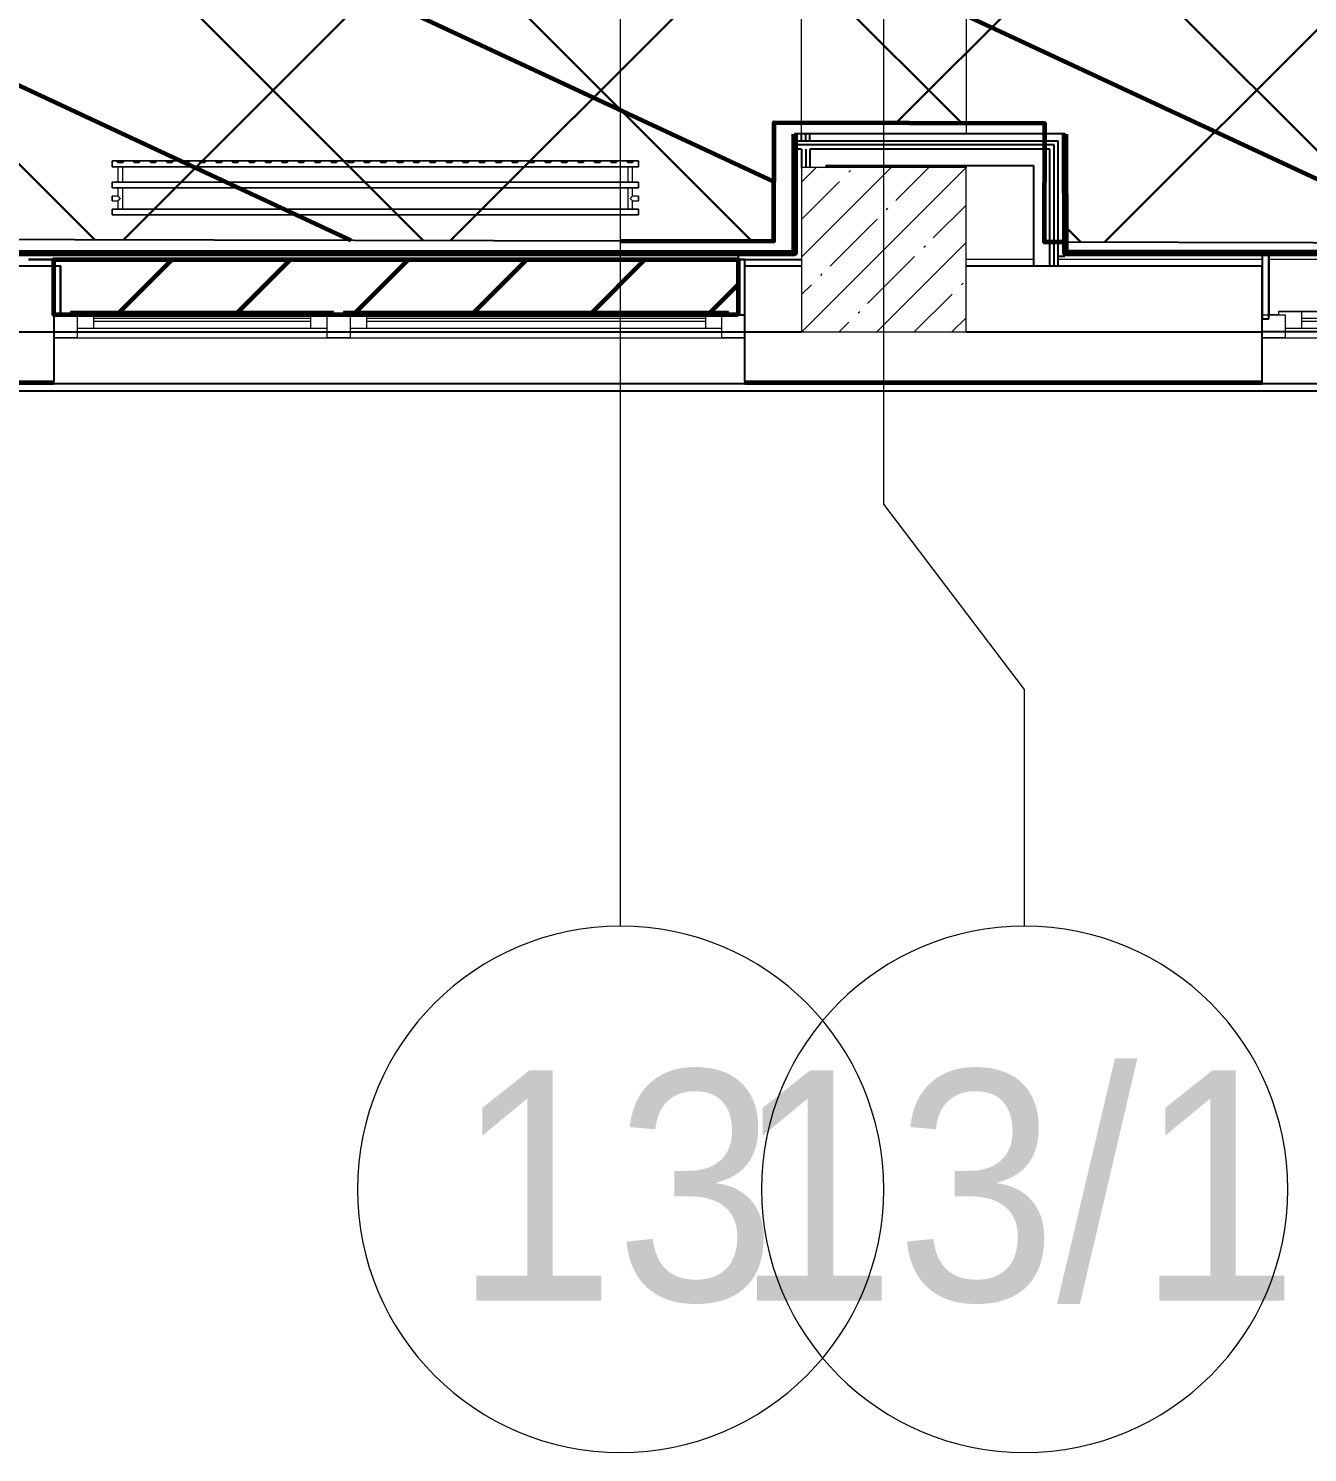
# Model space of a CAD drawing. Header units: millimetres. Extents: x -164500 to 426394, y -23753 to 102118.
# Drawn here: x 40625 to 44513, y -3642 to 686 of the extents above; entities that cross this region are included whole.
import ezdxf

# ---------------------------------------------------------------- set-up
doc = ezdxf.new("R2010")
doc.units = ezdxf.units.MM
for name, color, linetype, lineweight in [('0) шлифовка', 5, 'Continuous', 60), ('1.4) Плинтус ПЛ-4', 6, 'Continuous', 60), ('179 подоконники', 5, 'Continuous', 60), ('5.3) Л-7 Линолеум 4 вып', 230, 'Continuous', 30), ('7.7) Плинтус', 222, 'Continuous', 90), ('A-FLOR', 7, 'Continuous', 9), ('A-GLAZ', 7, 'Continuous', 9), ('A-GLAZ-1', 7, 'Continuous', 5), ('S-COLS-1', 7, 'Continuous', 5), ('Оси', 7, 'Continuous', 9), ('Оси-1', 7, 'Continuous', 20)]:
    doc.layers.add(name, color=color, linetype=linetype, lineweight=lineweight)
doc.layers.add('2) защита вин плитк', color=6, linetype='Continuous')
doc.layers.add('3.2.3) П-9', color=5, linetype='Continuous')
doc.layers.add('M-EQPM-1', color=7, linetype='Continuous', lineweight=9, true_color=0xb2b2b2)
doc.styles.add('Arial', font='arial.ttf', dxfattribs={"width": 0.9, "height": 700})

# ---------------------------------------------------------------- blocks, each defined once
blk = doc.blocks.new('BSC_Колонна _Прямоугольная - 500х500-V8-Объем проектирования 1 этажа')
at = {"layer": 'S-COLS-1'}
h = blk.add_hatch(dxfattribs=at)
h.set_pattern_fill('FP_12', color=256, style=0, pattern_type=2)
h.set_pattern_definition([(45, (-43160, -150), (-114.04925, 114.04925), []), (45, (-43045.95, -150), (-114.04925, 114.04925), [201.613, -40.323, 6.706, -33.617])])
h.paths.add_polyline_path([(250, -250), (250, 250), (-250, 250), (-250, -250)])
for p, q in [((250, 250), (-250, 250)), ((-250, 250), (-250, -250)), ((250, -250), (250, 250)), ((-250, -250), (250, -250))]:
    blk.add_line(p, q, dxfattribs=at)
blk = doc.blocks.new('120_Окно_СКБ_2Ст - 120_Окно_СКБ_2Ст 3100х2500 _мал_створка слева_-22446080-Объем проектирования 1 этажа')
at = {"layer": 'A-GLAZ'}
for p, q in [((-1550, -127), (-1550, -57)), ((-1550, -57), (-1480, -57)), ((-1480, -57), (-1480, -127)), ((650, -127), (650, -57)), ((650, -57), (720, -57)), ((720, -57), (720, -127)), ((1480, -127), (1480, -57)), ((1480, -57), (1550, -57)), ((1550, -57), (1550, -127)), ((-1480, -127), (-1550, -127)), ((-1480, -127), (-1500, -127)), ((-1500, -127), (-1500, -137)), ((650, -87), (-1480, -87)), ((-1480, -87), (-1480, -127)), ((-1430, -137), (-1430, -87)), ((600, -137), (600, -87)), ((650, -127), (650, -87)), ((720, -127), (650, -127)), ((670, -127), (650, -127)), ((670, -137), (670, -127)), ((720, -127), (700, -127)), ((700, -127), (700, -137)), ((1480, -87), (720, -87)), ((720, -87), (720, -127)), ((770, -137), (770, -87)), ((1430, -137), (1430, -87)), ((1480, -127), (1480, -87)), ((1550, -127), (1480, -127)), ((1500, -127), (1480, -127)), ((1500, -137), (1500, -127)), ((-1500, -137), (670, -137)), ((670, -137), (-1500, -137)), ((700, -137), (1500, -137)), ((1500, -137), (700, -137))]:
    blk.add_line(p, q, dxfattribs=at)
at = {"layer": 'A-GLAZ-1'}
for p, q in [((1550, -57), (-1550, -57)), ((-1530, -127), (-1500, -127)), ((-1430, -107), (600, -107)), ((600, -117), (-1430, -117)), ((670, -127), (700, -127)), ((770, -107), (1430, -107)), ((1430, -117), (770, -117)), ((1500, -127), (1530, -127))]:
    blk.add_line(p, q, dxfattribs=at)
blk = doc.blocks.new('120_Окно_СКБ_2Ст - 120_Окно_СКБ_2Ст 2100х2500 _мал створка справа_-V25-Объем проектирования 1 этажа')
at = {"layer": 'A-GLAZ'}
for p, q in [((-1050, -127), (-1050, -57)), ((-1050, -57), (-980, -57)), ((-980, -57), (-980, -127)), ((150, -127), (150, -57)), ((150, -57), (220, -57)), ((220, -57), (220, -127)), ((980, -127), (980, -57)), ((980, -57), (1050, -57)), ((1050, -57), (1050, -127)), ((-980, -127), (-1050, -127)), ((-980, -127), (-1000, -127)), ((-1000, -127), (-1000, -137)), ((150, -87), (-980, -87)), ((-980, -87), (-980, -127)), ((-930, -137), (-930, -87)), ((100, -137), (100, -87)), ((150, -127), (150, -87)), ((220, -127), (150, -127)), ((170, -127), (150, -127)), ((170, -137), (170, -127)), ((220, -127), (200, -127)), ((200, -127), (200, -137)), ((980, -87), (220, -87)), ((220, -87), (220, -127)), ((270, -137), (270, -87)), ((930, -137), (930, -87)), ((980, -127), (980, -87)), ((1050, -127), (980, -127)), ((1000, -127), (980, -127)), ((1000, -137), (1000, -127)), ((-1000, -137), (170, -137)), ((170, -137), (-1000, -137)), ((200, -137), (1000, -137)), ((1000, -137), (200, -137))]:
    blk.add_line(p, q, dxfattribs=at)
at = {"layer": 'A-GLAZ-1'}
for p, q in [((1050, -57), (-1050, -57)), ((-1030, -127), (-1000, -127)), ((-930, -107), (100, -107)), ((100, -117), (-930, -117)), ((170, -127), (200, -127)), ((270, -107), (930, -107)), ((930, -117), (270, -117)), ((1000, -127), (1030, -127))]:
    blk.add_line(p, q, dxfattribs=at)
blk = doc.blocks.new('radiator_prado_classic_z_tip_30_po exemplyaru - Classic Z Тип 30-500-V218-Объем проектирования 1 этажа')
at = {"layer": 'M-EQPM-1'}
for p, q in [((0, 228), (0, 210)), ((1600, 228), (0, 228)), ((0, 210), (0, 228)), ((0, 228), (12.5, 228)), ((12.5, 228), (37.5, 228)), ((37.5, 228), (12.5, 228)), ((12.5, 228), (37.5, 228)), ((12.5, 228), (17.5, 223)), ((12.5, 228), (17.5, 223)), ((32.5, 223), (17.5, 223)), ((17.5, 223), (32.5, 223)), ((32.5, 223), (37.5, 228)), ((37.5, 228), (32.5, 223)), ((37.5, 228), (62.5, 228)), ((62.5, 228), (87.5, 228)), ((87.5, 228), (62.5, 228)), ((62.5, 228), (87.5, 228)), ((62.5, 228), (67.5, 223)), ((62.5, 228), (67.5, 223)), ((82.5, 223), (67.5, 223)), ((67.5, 223), (82.5, 223)), ((82.5, 223), (87.5, 228)), ((87.5, 228), (82.5, 223)), ((87.5, 228), (112.5, 228)), ((112.5, 228), (137.5, 228)), ((137.5, 228), (112.5, 228)), ((112.5, 228), (137.5, 228)), ((112.5, 228), (117.5, 223)), ((112.5, 228), (117.5, 223)), ((132.5, 223), (117.5, 223)), ((117.5, 223), (132.5, 223)), ((132.5, 223), (137.5, 228)), ((137.5, 228), (132.5, 223)), ((137.5, 228), (162.5, 228)), ((162.5, 228), (187.5, 228)), ((187.5, 228), (162.5, 228)), ((162.5, 228), (187.5, 228)), ((162.5, 228), (167.5, 223)), ((162.5, 228), (167.5, 223)), ((182.5, 223), (167.5, 223)), ((167.5, 223), (182.5, 223)), ((182.5, 223), (187.5, 228)), ((187.5, 228), (182.5, 223)), ((187.5, 228), (212.5, 228)), ((212.5, 228), (237.5, 228)), ((237.5, 228), (212.5, 228)), ((212.5, 228), (237.5, 228)), ((212.5, 228), (217.5, 223)), ((212.5, 228), (217.5, 223)), ((232.5, 223), (217.5, 223)), ((217.5, 223), (232.5, 223)), ((232.5, 223), (237.5, 228)), ((237.5, 228), (232.5, 223)), ((237.5, 228), (262.5, 228)), ((262.5, 228), (287.5, 228)), ((287.5, 228), (262.5, 228)), ((262.5, 228), (287.5, 228)), ((262.5, 228), (267.5, 223)), ((262.5, 228), (267.5, 223)), ((282.5, 223), (267.5, 223)), ((267.5, 223), (282.5, 223)), ((282.5, 223), (287.5, 228)), ((287.5, 228), (282.5, 223)), ((287.5, 228), (312.5, 228)), ((312.5, 228), (337.5, 228)), ((337.5, 228), (312.5, 228)), ((312.5, 228), (337.5, 228)), ((312.5, 228), (317.5, 223)), ((312.5, 228), (317.5, 223)), ((332.5, 223), (317.5, 223)), ((317.5, 223), (332.5, 223)), ((332.5, 223), (337.5, 228)), ((337.5, 228), (332.5, 223)), ((337.5, 228), (362.5, 228)), ((362.5, 228), (387.5, 228)), ((387.5, 228), (362.5, 228)), ((362.5, 228), (387.5, 228)), ((362.5, 228), (367.5, 223)), ((362.5, 228), (367.5, 223)), ((382.5, 223), (367.5, 223)), ((367.5, 223), (382.5, 223)), ((382.5, 223), (387.5, 228)), ((387.5, 228), (382.5, 223)), ((387.5, 228), (412.5, 228)), ((412.5, 228), (437.5, 228)), ((437.5, 228), (412.5, 228)), ((412.5, 228), (437.5, 228)), ((412.5, 228), (417.5, 223)), ((412.5, 228), (417.5, 223)), ((432.5, 223), (417.5, 223)), ((417.5, 223), (432.5, 223)), ((432.5, 223), (437.5, 228)), ((437.5, 228), (432.5, 223)), ((437.5, 228), (462.5, 228)), ((462.5, 228), (487.5, 228)), ((487.5, 228), (462.5, 228)), ((462.5, 228), (487.5, 228)), ((462.5, 228), (467.5, 223)), ((462.5, 228), (467.5, 223)), ((482.5, 223), (467.5, 223)), ((467.5, 223), (482.5, 223)), ((482.5, 223), (487.5, 228)), ((487.5, 228), (482.5, 223)), ((487.5, 228), (512.5, 228)), ((512.5, 228), (537.5, 228)), ((537.5, 228), (512.5, 228)), ((512.5, 228), (537.5, 228)), ((512.5, 228), (517.5, 223)), ((512.5, 228), (517.5, 223)), ((532.5, 223), (517.5, 223)), ((517.5, 223), (532.5, 223)), ((532.5, 223), (537.5, 228)), ((537.5, 228), (532.5, 223)), ((537.5, 228), (562.5, 228)), ((562.5, 228), (587.5, 228)), ((587.5, 228), (562.5, 228)), ((562.5, 228), (587.5, 228)), ((562.5, 228), (567.5, 223)), ((562.5, 228), (567.5, 223)), ((582.5, 223), (567.5, 223)), ((567.5, 223), (582.5, 223)), ((582.5, 223), (587.5, 228)), ((587.5, 228), (582.5, 223)), ((587.5, 228), (612.5, 228)), ((612.5, 228), (637.5, 228)), ((637.5, 228), (612.5, 228)), ((612.5, 228), (637.5, 228)), ((612.5, 228), (617.5, 223)), ((612.5, 228), (617.5, 223)), ((632.5, 223), (617.5, 223)), ((617.5, 223), (632.5, 223)), ((632.5, 223), (637.5, 228)), ((637.5, 228), (632.5, 223)), ((637.5, 228), (662.5, 228)), ((662.5, 228), (687.5, 228)), ((687.5, 228), (662.5, 228)), ((662.5, 228), (687.5, 228)), ((662.5, 228), (667.5, 223)), ((662.5, 228), (667.5, 223)), ((682.5, 223), (667.5, 223)), ((667.5, 223), (682.5, 223)), ((682.5, 223), (687.5, 228)), ((687.5, 228), (682.5, 223)), ((687.5, 228), (712.5, 228)), ((712.5, 228), (737.5, 228)), ((737.5, 228), (712.5, 228)), ((712.5, 228), (737.5, 228)), ((712.5, 228), (717.5, 223)), ((712.5, 228), (717.5, 223)), ((732.5, 223), (717.5, 223)), ((717.5, 223), (732.5, 223)), ((732.5, 223), (737.5, 228)), ((737.5, 228), (732.5, 223)), ((737.5, 228), (762.5, 228)), ((762.5, 228), (787.5, 228)), ((787.5, 228), (762.5, 228)), ((762.5, 228), (787.5, 228)), ((762.5, 228), (767.5, 223)), ((762.5, 228), (767.5, 223)), ((782.5, 223), (767.5, 223)), ((767.5, 223), (782.5, 223)), ((782.5, 223), (787.5, 228)), ((787.5, 228), (782.5, 223)), ((787.5, 228), (812.5, 228)), ((812.5, 228), (837.5, 228)), ((837.5, 228), (812.5, 228)), ((812.5, 228), (837.5, 228)), ((812.5, 228), (817.5, 223)), ((812.5, 228), (817.5, 223)), ((832.5, 223), (817.5, 223)), ((817.5, 223), (832.5, 223)), ((832.5, 223), (837.5, 228)), ((837.5, 228), (832.5, 223)), ((837.5, 228), (862.5, 228)), ((862.5, 228), (887.5, 228)), ((887.5, 228), (862.5, 228)), ((862.5, 228), (887.5, 228)), ((862.5, 228), (867.5, 223)), ((862.5, 228), (867.5, 223)), ((882.5, 223), (867.5, 223)), ((867.5, 223), (882.5, 223)), ((882.5, 223), (887.5, 228)), ((887.5, 228), (882.5, 223)), ((887.5, 228), (912.5, 228)), ((912.5, 228), (937.5, 228)), ((937.5, 228), (912.5, 228)), ((912.5, 228), (937.5, 228)), ((912.5, 228), (917.5, 223)), ((912.5, 228), (917.5, 223)), ((932.5, 223), (917.5, 223)), ((917.5, 223), (932.5, 223)), ((932.5, 223), (937.5, 228)), ((937.5, 228), (932.5, 223)), ((937.5, 228), (962.5, 228)), ((962.5, 228), (987.5, 228)), ((987.5, 228), (962.5, 228)), ((962.5, 228), (987.5, 228)), ((962.5, 228), (967.5, 223)), ((962.5, 228), (967.5, 223)), ((982.5, 223), (967.5, 223)), ((967.5, 223), (982.5, 223)), ((982.5, 223), (987.5, 228)), ((987.5, 228), (982.5, 223)), ((987.5, 228), (1012.5, 228)), ((1012.5, 228), (1037.5, 228)), ((1037.5, 228), (1012.5, 228)), ((1012.5, 228), (1037.5, 228)), ((1012.5, 228), (1017.5, 223)), ((1012.5, 228), (1017.5, 223)), ((1032.5, 223), (1017.5, 223)), ((1017.5, 223), (1032.5, 223)), ((1032.5, 223), (1037.5, 228)), ((1037.5, 228), (1032.5, 223)), ((1037.5, 228), (1062.5, 228)), ((1062.5, 228), (1087.5, 228)), ((1087.5, 228), (1062.5, 228)), ((1062.5, 228), (1087.5, 228)), ((1062.5, 228), (1067.5, 223)), ((1062.5, 228), (1067.5, 223)), ((1082.5, 223), (1067.5, 223)), ((1067.5, 223), (1082.5, 223)), ((1082.5, 223), (1087.5, 228)), ((1087.5, 228), (1082.5, 223)), ((1087.5, 228), (1112.5, 228)), ((1112.5, 228), (1137.5, 228)), ((1137.5, 228), (1112.5, 228)), ((1112.5, 228), (1137.5, 228)), ((1112.5, 228), (1117.5, 223)), ((1112.5, 228), (1117.5, 223)), ((1132.5, 223), (1117.5, 223)), ((1117.5, 223), (1132.5, 223)), ((1132.5, 223), (1137.5, 228)), ((1137.5, 228), (1132.5, 223)), ((1137.5, 228), (1162.5, 228)), ((1162.5, 228), (1187.5, 228)), ((1187.5, 228), (1162.5, 228)), ((1162.5, 228), (1187.5, 228)), ((1162.5, 228), (1167.5, 223)), ((1162.5, 228), (1167.5, 223)), ((1182.5, 223), (1167.5, 223)), ((1167.5, 223), (1182.5, 223)), ((1182.5, 223), (1187.5, 228)), ((1187.5, 228), (1182.5, 223)), ((1187.5, 228), (1212.5, 228)), ((1212.5, 228), (1237.5, 228)), ((1237.5, 228), (1212.5, 228)), ((1212.5, 228), (1237.5, 228)), ((1212.5, 228), (1217.5, 223)), ((1212.5, 228), (1217.5, 223)), ((1232.5, 223), (1217.5, 223)), ((1217.5, 223), (1232.5, 223)), ((1232.5, 223), (1237.5, 228)), ((1237.5, 228), (1232.5, 223)), ((1237.5, 228), (1262.5, 228)), ((1262.5, 228), (1287.5, 228)), ((1287.5, 228), (1262.5, 228)), ((1262.5, 228), (1287.5, 228)), ((1262.5, 228), (1267.5, 223)), ((1262.5, 228), (1267.5, 223)), ((1282.5, 223), (1267.5, 223)), ((1267.5, 223), (1282.5, 223)), ((1282.5, 223), (1287.5, 228)), ((1287.5, 228), (1282.5, 223)), ((1287.5, 228), (1312.5, 228)), ((1312.5, 228), (1337.5, 228)), ((1337.5, 228), (1312.5, 228)), ((1312.5, 228), (1337.5, 228)), ((1312.5, 228), (1317.5, 223)), ((1312.5, 228), (1317.5, 223)), ((1332.5, 223), (1317.5, 223)), ((1317.5, 223), (1332.5, 223)), ((1332.5, 223), (1337.5, 228)), ((1337.5, 228), (1332.5, 223)), ((1337.5, 228), (1362.5, 228)), ((1362.5, 228), (1387.5, 228)), ((1387.5, 228), (1362.5, 228)), ((1362.5, 228), (1387.5, 228)), ((1362.5, 228), (1367.5, 223)), ((1362.5, 228), (1367.5, 223)), ((1382.5, 223), (1367.5, 223)), ((1367.5, 223), (1382.5, 223)), ((1382.5, 223), (1387.5, 228)), ((1387.5, 228), (1382.5, 223)), ((1387.5, 228), (1412.5, 228)), ((1437.5, 228), (1412.5, 228)), ((1412.5, 228), (1437.5, 228)), ((1412.5, 228), (1417.5, 223)), ((1412.5, 228), (1417.5, 223)), ((1413.9, 228), (1437.5, 228)), ((1432.5, 223), (1417.5, 223)), ((1417.5, 223), (1432.5, 223)), ((1432.5, 223), (1437.5, 228)), ((1437.5, 228), (1432.5, 223)), ((1437.5, 228), (1462.5, 228)), ((1462.5, 228), (1487.5, 228)), ((1487.5, 228), (1462.5, 228)), ((1462.5, 228), (1487.5, 228)), ((1462.5, 228), (1467.5, 223)), ((1462.5, 228), (1467.5, 223)), ((1482.5, 223), (1467.5, 223)), ((1467.5, 223), (1482.5, 223)), ((1482.5, 223), (1487.5, 228)), ((1487.5, 228), (1482.5, 223)), ((1487.5, 228), (1512.5, 228)), ((1512.5, 228), (1537.5, 228)), ((1537.5, 228), (1512.5, 228)), ((1512.5, 228), (1537.5, 228)), ((1512.5, 228), (1517.5, 223)), ((1512.5, 228), (1517.5, 223)), ((1532.5, 223), (1517.5, 223)), ((1517.5, 223), (1532.5, 223)), ((1532.5, 223), (1537.5, 228)), ((1537.5, 228), (1532.5, 223)), ((1537.5, 228), (1562.5, 228)), ((1562.5, 228), (1587.5, 228)), ((1587.5, 228), (1562.5, 228)), ((1562.5, 228), (1587.5, 228)), ((1562.5, 228), (1567.5, 223)), ((1562.5, 228), (1567.5, 223)), ((1582.5, 223), (1567.5, 223)), ((1567.5, 223), (1582.5, 223)), ((1582.5, 223), (1587.5, 228)), ((1587.5, 228), (1582.5, 223)), ((1587.5, 228), (1600, 228)), ((1600, 210), (1600, 228)), ((1600, 228), (1600, 210)), ((0, 210), (1600, 210)), ((17.8, 210), (0, 210)), ((17.5, 210), (17.5, 164)), ((17.5, 210), (17.5, 164)), ((17.8, 210), (17.5, 210)), ((17.5, 210), (17.8, 210)), ((17.8, 210), (17.5, 210)), ((17.5, 210), (32.5, 210)), ((32.2, 210), (17.8, 210)), ((17.8, 210), (32.2, 210)), ((32.2, 210), (17.8, 210)), ((32.5, 210), (32.2, 210)), ((32.2, 210), (32.5, 210)), ((32.5, 210), (32.2, 210)), ((1567.8, 210), (32.2, 210)), ((32.5, 164), (32.5, 210)), ((32.5, 164), (32.5, 210)), ((1567.5, 210), (1567.5, 164)), ((1567.5, 210), (1567.5, 164)), ((1567.8, 210), (1567.5, 210)), ((1567.5, 210), (1582.5, 210)), ((1567.8, 210), (1567.5, 210)), ((1567.5, 210), (1567.8, 210)), ((1582.2, 210), (1567.8, 210)), ((1582.2, 210), (1567.8, 210)), ((1567.8, 210), (1582.2, 210)), ((1582.5, 210), (1582.2, 210)), ((1582.5, 210), (1582.2, 210)), ((1582.2, 210), (1582.5, 210)), ((1600, 210), (1582.2, 210)), ((1582.5, 164), (1582.5, 210)), ((1582.5, 164), (1582.5, 210)), ((1600, 164), (0, 164)), ((0, 164), (0, 146)), ((0, 146), (0, 164)), ((0, 164), (17.8, 164)), ((0, 146), (1600, 146)), ((18.5, 146), (0, 146)), ((17.8, 164), (17.5, 164)), ((17.5, 164), (17.8, 164)), ((17.8, 164), (17.5, 164)), ((17.5, 164), (32.5, 164)), ((17.5, 146), (17.5, 121.5)), ((17.5, 146), (17.5, 121.5)), ((17.5, 146), (18.5, 146)), ((18.5, 146), (17.5, 146)), ((17.5, 146), (18.5, 146)), ((32.5, 146), (17.5, 146)), ((32.2, 164), (17.8, 164)), ((17.8, 164), (32.2, 164)), ((32.2, 164), (17.8, 164)), ((18.5, 146), (32.2, 146)), ((32.2, 146), (18.5, 146)), ((18.5, 146), (32.2, 146)), ((32.5, 164), (32.2, 164)), ((32.2, 164), (32.5, 164)), ((32.5, 164), (32.2, 164)), ((32.2, 164), (1567.8, 164)), ((32.2, 146), (32.5, 146)), ((32.5, 146), (32.2, 146)), ((32.2, 146), (32.5, 146)), ((1567.8, 146), (32.2, 146)), ((32.5, 82), (32.5, 146)), ((32.5, 82), (32.5, 146)), ((1567.8, 164), (1567.5, 164)), ((1567.5, 164), (1582.5, 164)), ((1567.8, 164), (1567.5, 164)), ((1567.5, 164), (1567.8, 164)), ((1567.5, 146), (1567.5, 82)), ((1567.5, 146), (1567.5, 82)), ((1567.5, 146), (1567.8, 146)), ((1582.5, 146), (1567.5, 146)), ((1567.5, 146), (1567.8, 146)), ((1567.8, 146), (1567.5, 146)), ((1582.2, 164), (1567.8, 164)), ((1582.2, 164), (1567.8, 164)), ((1567.8, 164), (1582.2, 164)), ((1567.8, 146), (1581.5, 146)), ((1567.8, 146), (1581.5, 146)), ((1581.5, 146), (1567.8, 146)), ((1581.5, 146), (1582.5, 146)), ((1581.5, 146), (1582.5, 146)), ((1582.5, 146), (1581.5, 146)), ((1600, 146), (1581.5, 146)), ((1582.5, 164), (1582.2, 164)), ((1582.5, 164), (1582.2, 164)), ((1582.2, 164), (1582.5, 164)), ((1582.2, 164), (1600, 164)), ((1582.5, 121.5), (1582.5, 146)), ((1582.5, 121.5), (1582.5, 146)), ((1600, 146), (1600, 164)), ((1600, 164), (1600, 146)), ((17.5, 121.5), (0, 121.5)), ((17.5, 121.5), (0, 121.5)), ((0, 121.5), (0, 120.5)), ((0, 106.5), (0, 121.5)), ((0, 120.5), (0, 107.5)), ((0, 120.5), (0, 119.3)), ((0, 114), (0, 120.5)), ((0, 120.5), (0, 120.5)), ((0, 119.3), (0, 117.8)), ((0, 117.8), (0, 114)), ((0, 114), (0, 110.3)), ((0, 107.5), (0, 114)), ((0, 110.3), (0, 108.7)), ((0, 108.7), (0, 107.5)), ((0, 107.5), (0, 106.5)), ((0, 107.5), (0, 107.5)), ((0, 106.5), (17.5, 106.5)), ((0, 106.5), (17.5, 106.5)), ((17.5, 106.5), (17.5, 82)), ((17.5, 106.5), (17.5, 82)), ((1600, 121.5), (1582.5, 121.5)), ((1600, 121.5), (1582.5, 121.5)), ((1582.5, 82), (1582.5, 106.5)), ((1582.5, 106.5), (1600, 106.5)), ((1582.5, 82), (1582.5, 106.5)), ((1582.5, 106.5), (1600, 106.5)), ((1600, 121.5), (1600, 106.5)), ((1600, 120.5), (1600, 121.5)), ((1600, 121.5), (1600, 120.5)), ((1600, 120.5), (1600, 121.5)), ((1600, 107.5), (1600, 120.5)), ((1600, 120.5), (1600, 107.5)), ((1600, 107.5), (1600, 120.5)), ((1600, 106.5), (1600, 107.5)), ((1600, 107.5), (1600, 106.5)), ((1600, 106.5), (1600, 107.5)), ((1600, 82), (0, 82)), ((0, 82), (0, 64)), ((0, 64), (0, 82)), ((0, 82), (18.5, 82)), ((1600, 64), (0, 64)), ((0, 64), (1600, 64)), ((18.5, 82), (17.5, 82)), ((17.5, 82), (18.5, 82)), ((18.5, 82), (17.5, 82)), ((17.5, 82), (32.5, 82)), ((32.2, 82), (18.5, 82)), ((18.5, 82), (32.2, 82)), ((32.2, 82), (18.5, 82)), ((32.5, 82), (32.2, 82)), ((32.2, 82), (32.5, 82)), ((32.5, 82), (32.2, 82)), ((32.2, 82), (1567.8, 82)), ((1567.8, 82), (1567.5, 82)), ((1567.5, 82), (1582.5, 82)), ((1567.8, 82), (1567.5, 82)), ((1567.5, 82), (1567.8, 82)), ((1581.5, 82), (1567.8, 82)), ((1581.5, 82), (1567.8, 82)), ((1567.8, 82), (1581.5, 82)), ((1582.5, 82), (1581.5, 82)), ((1582.5, 82), (1581.5, 82)), ((1581.5, 82), (1582.5, 82)), ((1581.5, 82), (1600, 82)), ((1600, 64), (1600, 82)), ((1600, 82), (1600, 64))]:
    blk.add_line(p, q, dxfattribs=at)
for points, knots in [([(18.5, 120.5), (18.4, 120.6), (18.3, 120.7), (18.1, 120.9), (17.9, 121.1), (17.8, 121.2), (17.7, 121.3), (17.5, 121.5), (17.5, 121.5), (17.5, 121.5)], [0.7142857, 0.7142857, 0.7142857, 0.7142857, 0.75, 0.7857143, 0.8214286, 0.8571429, 0.8928571, 0.9285714, 1, 1, 1, 1]), ([(17.5, 121.5), (17.5, 121.5), (17.5, 121.5), (17.7, 121.3), (17.8, 121.2), (17.9, 121.1), (18.1, 120.9), (18.3, 120.7), (18.4, 120.6), (18.5, 120.5)], [0, 0, 0, 0, 0.0714286, 0.1071429, 0.1428571, 0.1785714, 0.2142857, 0.25, 0.2857143, 0.2857143, 0.2857143, 0.2857143]), ([(17.5, 121.5), (17.5, 121.5), (17.5, 121.5), (17.7, 121.3), (17.8, 121.2), (17.9, 121.1), (18.1, 120.9), (18.3, 120.7), (18.4, 120.6), (18.5, 120.5)], [0, 0, 0, 0, 0.0714286, 0.1071429, 0.1428571, 0.1785714, 0.2142857, 0.25, 0.2857143, 0.2857143, 0.2857143, 0.2857143]), ([(25, 114), (24.5, 114.5), (23.6, 115.4), (22.4, 116.6), (21.6, 117.4), (21.1, 117.9), (20.8, 118.2), (20.5, 118.5), (20.2, 118.8), (19.8, 119.1), (19.6, 119.4), (19.3, 119.7), (19, 120), (18.7, 120.3), (18.5, 120.5), (18.3, 120.7), (18.1, 120.9), (17.9, 121.1), (17.8, 121.2), (17.7, 121.3), (17.5, 121.5), (17.5, 121.5), (17.5, 121.5)], [0, 0, 0, 0, 0.142857, 0.285714, 0.357143, 0.392857, 0.428571, 0.464286, 0.5, 0.535714, 0.571429, 0.607143, 0.642857, 0.678571, 0.714286, 0.75, 0.785714, 0.821429, 0.857143, 0.892857, 0.928571, 1, 1, 1, 1]), ([(17.5, 106.5), (17.5, 106.5), (17.5, 106.5), (17.7, 106.7), (17.8, 106.8), (17.9, 106.9), (18.1, 107.1), (18.3, 107.3), (18.5, 107.5), (18.7, 107.7), (19, 108), (19.3, 108.3), (19.6, 108.6), (19.8, 108.9), (20.3, 109.3), (20.7, 109.7), (21.1, 110.1), (21.6, 110.6), (22.4, 111.4), (23.6, 112.6), (24.5, 113.5), (25, 114)], [0, 0, 0, 0, 0.071429, 0.107143, 0.142857, 0.178571, 0.214286, 0.25, 0.285714, 0.321429, 0.357143, 0.392857, 0.428571, 0.464286, 0.5, 0.571429, 0.607143, 0.642857, 0.714286, 0.857143, 1, 1, 1, 1]), ([(17.5, 106.5), (17.5, 106.5), (17.5, 106.5), (17.7, 106.7), (17.8, 106.8), (17.9, 106.9), (18.1, 107.1), (18.3, 107.3), (18.4, 107.4), (18.5, 107.5)], [0, 0, 0, 0, 0.0714286, 0.1071429, 0.1428571, 0.1785714, 0.2142857, 0.25, 0.2857143, 0.2857143, 0.2857143, 0.2857143]), ([(18.5, 107.5), (18.4, 107.4), (18.3, 107.3), (18.1, 107.1), (17.9, 106.9), (17.8, 106.8), (17.7, 106.7), (17.5, 106.5), (17.5, 106.5), (17.5, 106.5)], [0.7142857, 0.7142857, 0.7142857, 0.7142857, 0.75, 0.7857143, 0.8214286, 0.8571429, 0.8928571, 0.9285714, 1, 1, 1, 1]), ([(18.5, 107.5), (18.4, 107.4), (18.3, 107.3), (18.1, 107.1), (17.9, 106.9), (17.8, 106.8), (17.7, 106.7), (17.5, 106.5), (17.5, 106.5), (17.5, 106.5)], [0.7142857, 0.7142857, 0.7142857, 0.7142857, 0.75, 0.7857143, 0.8214286, 0.8571429, 0.8928571, 0.9285714, 1, 1, 1, 1]), ([(22.1, 116.9), (21.9, 117.1), (21.6, 117.4), (21.1, 117.9), (20.8, 118.2), (20.5, 118.5), (20.2, 118.8), (19.9, 119.2), (19.7, 119.3), (19.6, 119.4)], [0.2857143, 0.2857143, 0.2857143, 0.2857143, 0.3571429, 0.3928571, 0.4285714, 0.4642857, 0.5, 0.5357143, 0.5714286, 0.5714286, 0.5714286, 0.5714286]), ([(19.6, 119.4), (19.7, 119.3), (19.9, 119.2), (20.3, 118.7), (20.7, 118.3), (21.1, 117.9), (21.6, 117.4), (21.9, 117.1), (22.1, 116.9)], [0.4285714, 0.4285714, 0.4285714, 0.4285714, 0.4642857, 0.5, 0.5714286, 0.6071429, 0.6428571, 0.7142857, 0.7142857, 0.7142857, 0.7142857]), ([(19.6, 119.4), (19.7, 119.3), (19.8, 119.1), (20.3, 118.7), (20.7, 118.3), (21.1, 117.9), (21.6, 117.4), (21.9, 117.1), (22.1, 116.9)], [0.4285714, 0.4285714, 0.4285714, 0.4285714, 0.4642857, 0.5, 0.5714286, 0.6071429, 0.6428571, 0.7142857, 0.7142857, 0.7142857, 0.7142857]), ([(19.6, 108.6), (19.7, 108.7), (19.9, 108.8), (20.3, 109.3), (20.7, 109.7), (21.1, 110.1), (21.6, 110.6), (21.9, 110.9), (22.1, 111.1)], [0.4285714, 0.4285714, 0.4285714, 0.4285714, 0.4642857, 0.5, 0.5714286, 0.6071429, 0.6428571, 0.7142857, 0.7142857, 0.7142857, 0.7142857]), ([(22.1, 111.1), (21.9, 110.9), (21.6, 110.6), (21.1, 110.1), (20.8, 109.8), (20.5, 109.5), (20.2, 109.2), (19.9, 108.8), (19.7, 108.7), (19.6, 108.6)], [0.2857143, 0.2857143, 0.2857143, 0.2857143, 0.3571429, 0.3928571, 0.4285714, 0.4642857, 0.5, 0.5357143, 0.5714286, 0.5714286, 0.5714286, 0.5714286]), ([(22.1, 111.1), (21.9, 110.9), (21.6, 110.6), (21.1, 110.1), (20.8, 109.8), (20.5, 109.5), (20.2, 109.2), (19.8, 108.9), (19.7, 108.7), (19.6, 108.6)], [0.2857143, 0.2857143, 0.2857143, 0.2857143, 0.3571429, 0.3928571, 0.4285714, 0.4642857, 0.5, 0.5357143, 0.5714286, 0.5714286, 0.5714286, 0.5714286]), ([(1575, 114), (1575.5, 114.5), (1576.4, 115.4), (1577.6, 116.6), (1578.4, 117.4), (1578.9, 117.9), (1579.2, 118.2), (1579.5, 118.5), (1579.8, 118.8), (1580.1, 119.2), (1580.4, 119.4), (1580.7, 119.7), (1581, 120), (1581.3, 120.3), (1581.5, 120.5), (1581.7, 120.7), (1581.9, 120.9), (1582.1, 121.1), (1582.2, 121.2), (1582.3, 121.3), (1582.5, 121.5), (1582.5, 121.5), (1582.5, 121.5)], [0, 0, 0, 0, 0.142857, 0.285714, 0.357143, 0.392857, 0.428571, 0.464286, 0.5, 0.535714, 0.571429, 0.607143, 0.642857, 0.678571, 0.714286, 0.75, 0.785714, 0.821429, 0.857143, 0.892857, 0.928571, 1, 1, 1, 1]), ([(1582.5, 106.5), (1582.5, 106.5), (1582.5, 106.5), (1582.3, 106.7), (1582.2, 106.8), (1582.1, 106.9), (1581.9, 107.1), (1581.7, 107.3), (1581.5, 107.5), (1581.3, 107.7), (1581, 108), (1580.7, 108.3), (1580.4, 108.6), (1580.1, 108.8), (1579.7, 109.3), (1579.3, 109.7), (1578.9, 110.1), (1578.4, 110.6), (1577.6, 111.4), (1576.4, 112.6), (1575.5, 113.5), (1575, 114)], [0, 0, 0, 0, 0.071429, 0.107143, 0.142857, 0.178571, 0.214286, 0.25, 0.285714, 0.321429, 0.357143, 0.392857, 0.428571, 0.464286, 0.5, 0.571429, 0.607143, 0.642857, 0.714286, 0.857143, 1, 1, 1, 1]), ([(1580.4, 119.4), (1580.3, 119.3), (1580.1, 119.2), (1579.7, 118.7), (1579.3, 118.3), (1578.9, 117.9), (1578.4, 117.4), (1578.1, 117.1), (1577.9, 116.9)], [0.4285714, 0.4285714, 0.4285714, 0.4285714, 0.4642857, 0.5, 0.5714286, 0.6071429, 0.6428571, 0.7142857, 0.7142857, 0.7142857, 0.7142857]), ([(1580.4, 119.4), (1580.3, 119.3), (1580.1, 119.2), (1579.7, 118.7), (1579.3, 118.3), (1578.9, 117.9), (1578.4, 117.4), (1578.1, 117.1), (1577.9, 116.9)], [0.4285714, 0.4285714, 0.4285714, 0.4285714, 0.4642857, 0.5, 0.5714286, 0.6071429, 0.6428571, 0.7142857, 0.7142857, 0.7142857, 0.7142857]), ([(1577.9, 116.9), (1578.1, 117.1), (1578.4, 117.4), (1578.9, 117.9), (1579.2, 118.2), (1579.5, 118.5), (1579.8, 118.8), (1580.1, 119.2), (1580.3, 119.3), (1580.4, 119.4)], [0.2857143, 0.2857143, 0.2857143, 0.2857143, 0.3571429, 0.3928571, 0.4285714, 0.4642857, 0.5, 0.5357143, 0.5714286, 0.5714286, 0.5714286, 0.5714286]), ([(1577.9, 111.1), (1578.1, 110.9), (1578.4, 110.6), (1578.9, 110.1), (1579.2, 109.8), (1579.5, 109.5), (1579.8, 109.2), (1580.1, 108.8), (1580.3, 108.7), (1580.4, 108.6)], [0.2857143, 0.2857143, 0.2857143, 0.2857143, 0.3571429, 0.3928571, 0.4285714, 0.4642857, 0.5, 0.5357143, 0.5714286, 0.5714286, 0.5714286, 0.5714286]), ([(1577.9, 111.1), (1578.1, 110.9), (1578.4, 110.6), (1578.9, 110.1), (1579.2, 109.8), (1579.5, 109.5), (1579.8, 109.2), (1580.1, 108.8), (1580.3, 108.7), (1580.4, 108.6)], [0.2857143, 0.2857143, 0.2857143, 0.2857143, 0.3571429, 0.3928571, 0.4285714, 0.4642857, 0.5, 0.5357143, 0.5714286, 0.5714286, 0.5714286, 0.5714286]), ([(1580.4, 108.6), (1580.3, 108.7), (1580.1, 108.8), (1579.7, 109.3), (1579.3, 109.7), (1578.9, 110.1), (1578.4, 110.6), (1578.1, 110.9), (1577.9, 111.1)], [0.4285714, 0.4285714, 0.4285714, 0.4285714, 0.4642857, 0.5, 0.5714286, 0.6071429, 0.6428571, 0.7142857, 0.7142857, 0.7142857, 0.7142857]), ([(1582.5, 121.5), (1582.5, 121.5), (1582.5, 121.5), (1582.3, 121.3), (1582.2, 121.2), (1582.1, 121.1), (1581.9, 120.9), (1581.7, 120.7), (1581.6, 120.6), (1581.5, 120.5)], [0, 0, 0, 0, 0.0714286, 0.1071429, 0.1428571, 0.1785714, 0.2142857, 0.25, 0.2857143, 0.2857143, 0.2857143, 0.2857143]), ([(1582.5, 121.5), (1582.5, 121.5), (1582.5, 121.5), (1582.3, 121.3), (1582.2, 121.2), (1582.1, 121.1), (1581.9, 120.9), (1581.7, 120.7), (1581.6, 120.6), (1581.5, 120.5)], [0, 0, 0, 0, 0.0714286, 0.1071429, 0.1428571, 0.1785714, 0.2142857, 0.25, 0.2857143, 0.2857143, 0.2857143, 0.2857143]), ([(1581.5, 120.5), (1581.6, 120.6), (1581.7, 120.7), (1581.9, 120.9), (1582.1, 121.1), (1582.2, 121.2), (1582.3, 121.3), (1582.5, 121.5), (1582.5, 121.5), (1582.5, 121.5)], [0.7142857, 0.7142857, 0.7142857, 0.7142857, 0.75, 0.7857143, 0.8214286, 0.8571429, 0.8928571, 0.9285714, 1, 1, 1, 1]), ([(1581.5, 107.5), (1581.6, 107.4), (1581.7, 107.3), (1581.9, 107.1), (1582.1, 106.9), (1582.2, 106.8), (1582.3, 106.7), (1582.5, 106.5), (1582.5, 106.5), (1582.5, 106.5)], [0.7142857, 0.7142857, 0.7142857, 0.7142857, 0.75, 0.7857143, 0.8214286, 0.8571429, 0.8928571, 0.9285714, 1, 1, 1, 1]), ([(1581.5, 107.5), (1581.6, 107.4), (1581.7, 107.3), (1581.9, 107.1), (1582.1, 106.9), (1582.2, 106.8), (1582.3, 106.7), (1582.5, 106.5), (1582.5, 106.5), (1582.5, 106.5)], [0.7142857, 0.7142857, 0.7142857, 0.7142857, 0.75, 0.7857143, 0.8214286, 0.8571429, 0.8928571, 0.9285714, 1, 1, 1, 1]), ([(1582.5, 106.5), (1582.5, 106.5), (1582.5, 106.5), (1582.3, 106.7), (1582.2, 106.8), (1582.1, 106.9), (1581.9, 107.1), (1581.7, 107.3), (1581.6, 107.4), (1581.5, 107.5)], [0, 0, 0, 0, 0.0714286, 0.1071429, 0.1428571, 0.1785714, 0.2142857, 0.25, 0.2857143, 0.2857143, 0.2857143, 0.2857143])]:
    blk.add_open_spline(points, degree=3, knots=knots, dxfattribs=at)
for points in [[(19.6, 119.4), (19.5, 119.5), (19.3, 119.7), (19, 120), (18.7, 120.3), (18.6, 120.4), (18.5, 120.5)], [(18.5, 120.5), (18.6, 120.4), (18.7, 120.3), (19, 120), (19.3, 119.7), (19.5, 119.5), (19.6, 119.4)], [(18.5, 120.5), (18.6, 120.4), (18.7, 120.3), (19, 120), (19.3, 119.7), (19.5, 119.5), (19.6, 119.4)], [(18.5, 107.5), (18.6, 107.6), (18.7, 107.7), (19, 108), (19.3, 108.3), (19.5, 108.5), (19.6, 108.6)], [(19.6, 108.6), (19.5, 108.5), (19.3, 108.3), (19, 108), (18.7, 107.7), (18.6, 107.6), (18.5, 107.5)], [(19.6, 108.6), (19.5, 108.5), (19.3, 108.3), (19, 108), (18.7, 107.7), (18.6, 107.6), (18.5, 107.5)], [(25, 114), (24.5, 114.5), (23.6, 115.4), (22.6, 116.4), (22.1, 116.9)], [(22.1, 116.9), (22.6, 116.4), (23.6, 115.4), (24.5, 114.5), (25, 114)], [(22.1, 116.9), (22.6, 116.4), (23.6, 115.4), (24.5, 114.5), (25, 114)], [(22.1, 111.1), (22.6, 111.6), (23.6, 112.6), (24.5, 113.5), (25, 114)], [(25, 114), (24.5, 113.5), (23.6, 112.6), (22.6, 111.6), (22.1, 111.1)], [(25, 114), (24.5, 113.5), (23.6, 112.6), (22.6, 111.6), (22.1, 111.1)], [(1577.9, 116.9), (1577.4, 116.4), (1576.4, 115.4), (1575.5, 114.5), (1575, 114)], [(1577.9, 116.9), (1577.4, 116.4), (1576.4, 115.4), (1575.5, 114.5), (1575, 114)], [(1575, 114), (1575.5, 114.5), (1576.4, 115.4), (1577.4, 116.4), (1577.9, 116.9)], [(1575, 114), (1575.5, 113.5), (1576.4, 112.6), (1577.4, 111.6), (1577.9, 111.1)], [(1575, 114), (1575.5, 113.5), (1576.4, 112.6), (1577.4, 111.6), (1577.9, 111.1)], [(1577.9, 111.1), (1577.4, 111.6), (1576.4, 112.6), (1575.5, 113.5), (1575, 114)], [(1581.5, 120.5), (1581.4, 120.4), (1581.3, 120.3), (1581, 120), (1580.7, 119.7), (1580.5, 119.5), (1580.4, 119.4)], [(1581.5, 120.5), (1581.4, 120.4), (1581.3, 120.3), (1581, 120), (1580.7, 119.7), (1580.5, 119.5), (1580.4, 119.4)], [(1580.4, 119.4), (1580.5, 119.5), (1580.7, 119.7), (1581, 120), (1581.3, 120.3), (1581.4, 120.4), (1581.5, 120.5)], [(1580.4, 108.6), (1580.5, 108.5), (1580.7, 108.3), (1581, 108), (1581.3, 107.7), (1581.4, 107.6), (1581.5, 107.5)], [(1580.4, 108.6), (1580.5, 108.5), (1580.7, 108.3), (1581, 108), (1581.3, 107.7), (1581.4, 107.6), (1581.5, 107.5)], [(1581.5, 107.5), (1581.4, 107.6), (1581.3, 107.7), (1581, 108), (1580.7, 108.3), (1580.5, 108.5), (1580.4, 108.6)]]:
    blk.add_open_spline(points, degree=3, dxfattribs=at)
blk = doc.blocks.new('Ось сетки - D8-29747960-Объем проектирования 1 этажа')
at = {"layer": 'Оси-1'}
for start, end in [(360, 180), (180, 360)]:
    blk.add_arc((0, 0), 4, start, end, dxfattribs=at)

msp = doc.modelspace()

# ---------------------------------------------------------------- hatches: boundary and pattern name
at = {"layer": '0) шлифовка', "true_color": 0x2776bb}
h = msp.add_hatch(dxfattribs=at)
h.set_pattern_fill('ANSI31', color=152, scale=222, angle=110)
h.paths.add_polyline_path([(42907.884, 7577.771), (41858.886, 7580.233), (41858.936, 7601.233), (39358.943, 7607.102), (39358.893, 7586.102), (39104.702, 7586.699), (39104.702, 7263.938), (38824.702, 7263.938), (38824.702, 709.337), (39063.749, 708.776), (39063.646, 664.938), (39125.702, 664.938), (39125.702, 48.628), (42890.189, 39.792), (42891.036, 400.791), (43713.034, 398.861), (43712.957, 365.938), (43775.702, 365.938), (43775.702, 37.713), (47390.177, 29.228), (47407.767, 7522.938), (46075.702, 7522.938), (46075.702, 7515.938), (44282.702, 7515.938), (44282.702, 6913.938), (44282.702, 6912.938), (42953.702, 6912.938), (42953.702, 6947.662), (42906.405, 6947.773)])
at = {"layer": '179 подоконники'}
h = msp.add_hatch(dxfattribs=at)
h.set_pattern_fill('ANSI31', color=256, scale=80)
h.set_pattern_definition([(45, (189010.67, 26879), (-179.60512, 179.60512), [])])
h.paths.add_polyline_path([(42782.245, -184.062), (40702.245, -184.062), (40702.245, -16.062), (42782.245, -16.062)])
at = {"layer": '2) защита вин плитк'}
h = msp.add_hatch(dxfattribs=at)
h.set_pattern_fill('ANSI31', color=256, scale=222)
h.paths.add_polyline_path([(42907.884, 7577.771), (41858.886, 7580.233), (41858.936, 7601.233), (39358.943, 7607.102), (39358.893, 7586.102), (39104.702, 7586.699), (39104.702, 7263.938), (38824.702, 7263.938), (38824.702, 709.337), (39063.749, 708.776), (39063.646, 664.938), (39125.702, 664.938), (39125.702, 48.628), (42890.189, 39.792), (42891.036, 400.791), (43713.034, 398.861), (43712.957, 365.938), (43775.702, 365.938), (43775.702, 37.713), (47390.177, 29.228), (47407.767, 7522.938), (46075.702, 7522.938), (46075.702, 7515.938), (44282.702, 7515.938), (44282.702, 6913.938), (44282.702, 6912.938), (42953.702, 6912.938), (42953.702, 6947.662), (42906.405, 6947.773)])
at = {"layer": '3.2.3) П-9'}
h = msp.add_hatch(dxfattribs=at)
h.set_pattern_fill('ANSI31', color=256, scale=222)
h.paths.add_polyline_path([(42907.884, 7577.771), (41858.886, 7580.233), (41858.936, 7601.233), (39358.943, 7607.102), (39358.893, 7586.102), (39104.702, 7586.699), (39104.702, 7263.938), (38824.702, 7263.938), (38824.702, 709.337), (39063.749, 708.776), (39063.646, 664.938), (39125.702, 664.938), (39125.702, 48.628), (42890.189, 39.792), (42891.036, 400.791), (43713.034, 398.861), (43712.957, 365.938), (43775.702, 365.938), (43775.702, 37.713), (47390.177, 29.228), (47407.767, 7522.938), (46075.702, 7522.938), (46075.702, 7515.938), (44282.702, 7515.938), (44282.702, 6913.938), (44282.702, 6912.938), (42953.702, 6912.938), (42953.702, 6947.662), (42906.405, 6947.773)])
at = {"layer": '5.3) Л-7 Линолеум 4 вып'}
h = msp.add_hatch(dxfattribs=at)
h.set_pattern_fill('ANSI37', color=256, scale=222)
h.paths.add_polyline_path([(42907.884, 7577.771), (41858.886, 7580.233), (41858.936, 7601.233), (39358.943, 7607.102), (39358.893, 7586.102), (39104.702, 7586.699), (39104.702, 7263.938), (38824.702, 7263.938), (38824.702, 709.337), (39063.749, 708.776), (39063.646, 664.938), (39125.702, 664.938), (39125.702, 48.628), (42890.189, 39.792), (42891.036, 400.791), (43713.034, 398.861), (43712.957, 365.938), (43775.702, 365.938), (43775.702, 37.713), (47390.177, 29.228), (47407.767, 7522.938), (46075.702, 7522.938), (46075.702, 7515.938), (44282.702, 7515.938), (44282.702, 6913.938), (44282.702, 6912.938), (42953.702, 6912.938), (42953.702, 6947.662), (42906.405, 6947.773)])

# ---------------------------------------------------------------- linework, layer by layer
for p, q in [((42953.702, 365.938), (42953.702, 4.938)), ((43775.702, 365.938), (42953.702, 365.938)), ((42974.702, 344.938), (42974.702, 364.938)), ((42987.202, 344.938), (42987.202, 364.938)), ((42999.702, 344.938), (42999.702, 364.938)), ((43775.702, 4.938), (43775.702, 365.938)), ((42954.702, 344.938), (43754.702, 344.938)), ((43742.202, 332.438), (42954.702, 332.438)), ((42974.702, 319.938), (42954.702, 319.938)), ((42974.702, 319.938), (42974.702, 263.938)), ((42987.202, 319.938), (42987.202, 263.938)), ((43729.702, 319.938), (42999.702, 319.938)), ((42999.702, 319.938), (42999.702, 263.938)), ((43729.702, -36.062), (43729.702, 319.938)), ((43742.202, -36.062), (43742.202, 332.438)), ((43754.702, -36.062), (43754.702, 344.938)), ((43049.702, 269.938), (43679.702, 269.938)), ((43049.702, 263.938), (43049.702, 269.938)), ((43679.702, 269.938), (43679.702, -36.062)), ((40702.245, 4.938), (40004.702, 4.938)), ((40702.245, 3.938), (40702.245, 4.938)), ((40702.245, 4.938), (42802.245, 4.938)), ((42782.245, 3.938), (42782.245, -16.062)), ((42953.702, 4.938), (42802.245, 4.938)), ((42802.245, 4.938), (42802.245, 3.938)), ((42954.702, 4.938), (42954.702, 3.938)), ((43774.702, -6.062), (43774.702, 3.938)), ((44374.702, 4.938), (43775.702, 4.938)), ((44374.702, 3.938), (44374.702, 4.938)), ((44374.702, 4.938), (47453.702, 4.938)), ((44374.702, 3.938), (44374.702, -196.062)), ((44394.702, 3.938), (44374.702, 3.938)), ((44394.702, -196.062), (44394.702, 3.938)), ((44394.702, 3.938), (44394.702, -184.062)), ((44395.702, 3.938), (44394.702, 3.938)), ((44395.702, -184.062), (44395.702, 3.938)), ((40702.245, -36.062), (40004.702, -36.062)), ((40624.702, -16.062), (42782.245, -16.062)), ((42782.245, -16.062), (40624.702, -16.062)), ((40702.245, -36.062), (40702.245, -386.062)), ((40722.245, -36.062), (40702.245, -36.062)), ((40722.245, -184.062), (40722.245, -36.062)), ((40723.245, -36.062), (40722.245, -36.062)), ((40723.245, -184.062), (40723.245, -36.062)), ((42781.245, -36.062), (42781.245, -184.062)), ((42782.245, -36.062), (42781.245, -36.062)), ((42782.245, -16.062), (42974.702, -16.062)), ((42782.245, -16.062), (42782.245, -36.062)), ((42802.245, -16.062), (42782.245, -16.062)), ((42782.245, -184.062), (42782.245, -36.062)), ((42802.245, -386.062), (42802.245, -16.062)), ((42974.702, -36.062), (42802.245, -36.062)), ((44374.702, -36.062), (43474.702, -36.062)), ((43754.702, -6.062), (43774.702, -6.062)), ((44374.702, -386.062), (44374.702, -36.062)), ((40702.245, -184.062), (40722.245, -184.062)), ((40722.245, -184.062), (40723.245, -184.062)), ((42781.245, -184.062), (42782.245, -184.062)), ((42782.245, -184.062), (42802.245, -184.062)), ((44374.702, -196.062), (44394.702, -196.062)), ((44394.702, -184.062), (44395.702, -184.062)), ((40004.702, -236.062), (42974.702, -236.062)), ((43474.702, -236.062), (44374.702, -236.062)), ((47474.702, -236.062), (44374.702, -236.062)), ((40004.702, -386.062), (40702.245, -386.062)), ((40004.702, -389.062), (40702.245, -389.062)), ((40702.245, -394.062), (40702.245, -386.062)), ((42802.245, -386.062), (42802.245, -394.062)), ((42802.245, -386.062), (44374.702, -386.062)), ((42802.245, -389.062), (44374.702, -389.062)), ((44374.702, -394.062), (44374.702, -386.062)), ((72344.702, -416.062), (-225.298, -416.062)), ((40004.702, -394.062), (40702.245, -394.062)), ((42802.245, -394.062), (40702.245, -394.062)), ((42802.245, -394.062), (44374.702, -394.062)), ((47474.702, -394.062), (44374.702, -394.062))]:
    msp.add_line(p, q)
at = {"flags": 128}
msp.add_lwpolyline([(39404.702, 7606.994), (39358.943, 7607.102), (39358.893, 7586.102), (39079.894, 7586.757), (39079.19, 7286.758), (38799.191, 7287.415), (38783.749, 709.433), (39063.749, 708.776), (39062.199, 48.778), (42890.189, 39.792), (42891.036, 400.791), (43713.034, 398.861), (43712.187, 37.862), (47390.177, 29.228), (47407.824, 7547.208), (46029.828, 7550.442), (46029.812, 7543.442), (44236.817, 7547.651), (44235.401, 6944.653), (42906.405, 6947.773), (42907.884, 7577.771), (41858.886, 7580.233), (41858.936, 7601.233)], dxfattribs=at)
at = {"layer": '1.4) Плинтус ПЛ-4', "flags": 128}
msp.add_lwpolyline([(42424.702, 40.884), (42890.189, 39.792), (42891.036, 400.791), (43713.034, 398.861), (43712.187, 37.862), (43775.702, 37.713)], dxfattribs=at)
at = {"layer": '179 подоконники'}
msp.add_lwpolyline([(42782.245, -184.062), (40702.245, -184.062), (40702.245, -16.062), (42782.245, -16.062)], close=True, dxfattribs=at)
at = {"layer": '7.7) Плинтус'}
for points in [[(43774.702, 364.938), (43775.702, 4.938), (47453.702, 4.938), (47453.702, 419.635)], [(39125.702, 334.438), (39125.702, 3.938), (42954.702, 4.938), (42954.702, 364.938)]]:
    msp.add_lwpolyline(points, dxfattribs=at)
at = {"layer": 'A-FLOR'}
for p, q in [((42974.702, 364.938), (42974.702, 6913.938)), ((43474.702, 6913.938), (43474.702, 364.938)), ((43774.702, 364.938), (42954.702, 364.938)), ((42954.702, 364.938), (42954.702, 4.938)), ((43774.702, 3.938), (43774.702, 364.938)), ((43474.702, 263.938), (43049.702, 263.938)), ((43474.702, 269.938), (43474.702, 263.938)), ((42954.702, 3.938), (39125.702, 3.938)), ((43774.702, 3.938), (47454.702, 3.938)), ((43679.702, -16.062), (43474.702, -16.062)), ((44374.702, -16.062), (43754.702, -16.062)), ((47454.702, -16.062), (44394.702, -16.062))]:
    msp.add_line(p, q, dxfattribs=at)
at = {"layer": 'Оси'}
for points in [[(42424.702, -2042.321), (42424.702, 2957.679), (42424.702, 22262.009), (42424.702, 27262.009)], [(43652.75, -2042.321), (43652.75, -1322.84), (43224.702, -759.518), (43224.702, 4240.482), (43224.702, 22262.009), (43224.702, 27262.009)]]:
    msp.add_lwpolyline(points, dxfattribs=at)

# ---------------------------------------------------------------- block references
msp.add_blockref('BSC_Колонна _Прямоугольная - 500х500-V8-Объем проектирования 1 этажа', (43224.702, 13.938))
at = {"color": 3, "rotation": 180}
for name, p in [('120_Окно_СКБ_2Ст - 120_Окно_СКБ_2Ст 2100х2500 _мал створка справа_-V25-Объем проектирования 1 этажа', (41752.245, -311.062)), ('120_Окно_СКБ_2Ст - 120_Окно_СКБ_2Ст 3100х2500 _мал_створка слева_-22446080-Объем проектирования 1 этажа', (45924.702, -311.062))]:
    msp.add_blockref(name, p, dxfattribs=at)
at = {"layer": 'M-EQPM-1'}
msp.add_blockref('radiator_prado_classic_z_tip_30_po exemplyaru - Classic Z Тип 30-500-V218-Объем проектирования 1 этажа', (40878.702, 55.638), dxfattribs=at)
at = {"layer": 'Оси-1', "xscale": 199.9999999999999, "yscale": 199.9999999999999, "zscale": 199.9999999999999}
for p in [(42424.702, -2842.321), (43652.75, -2842.321)]:
    msp.add_blockref('Ось сетки - D8-29747960-Объем проектирования 1 этажа', p, dxfattribs=at)

# ---------------------------------------------------------------- texts
at = {"layer": 'Оси', "char_height": 700, "attachment_point": 1, "style": 'Arial'}
for s, insert, width in [('13/1', (42772.218, -2481.028), 2121.26512), ('13', (41919.47, -2481.028), 1212.1515)]:
    msp.add_mtext(s, dxfattribs=dict(at, insert=insert, width=width))

doc.saveas('drawing.dxf')
